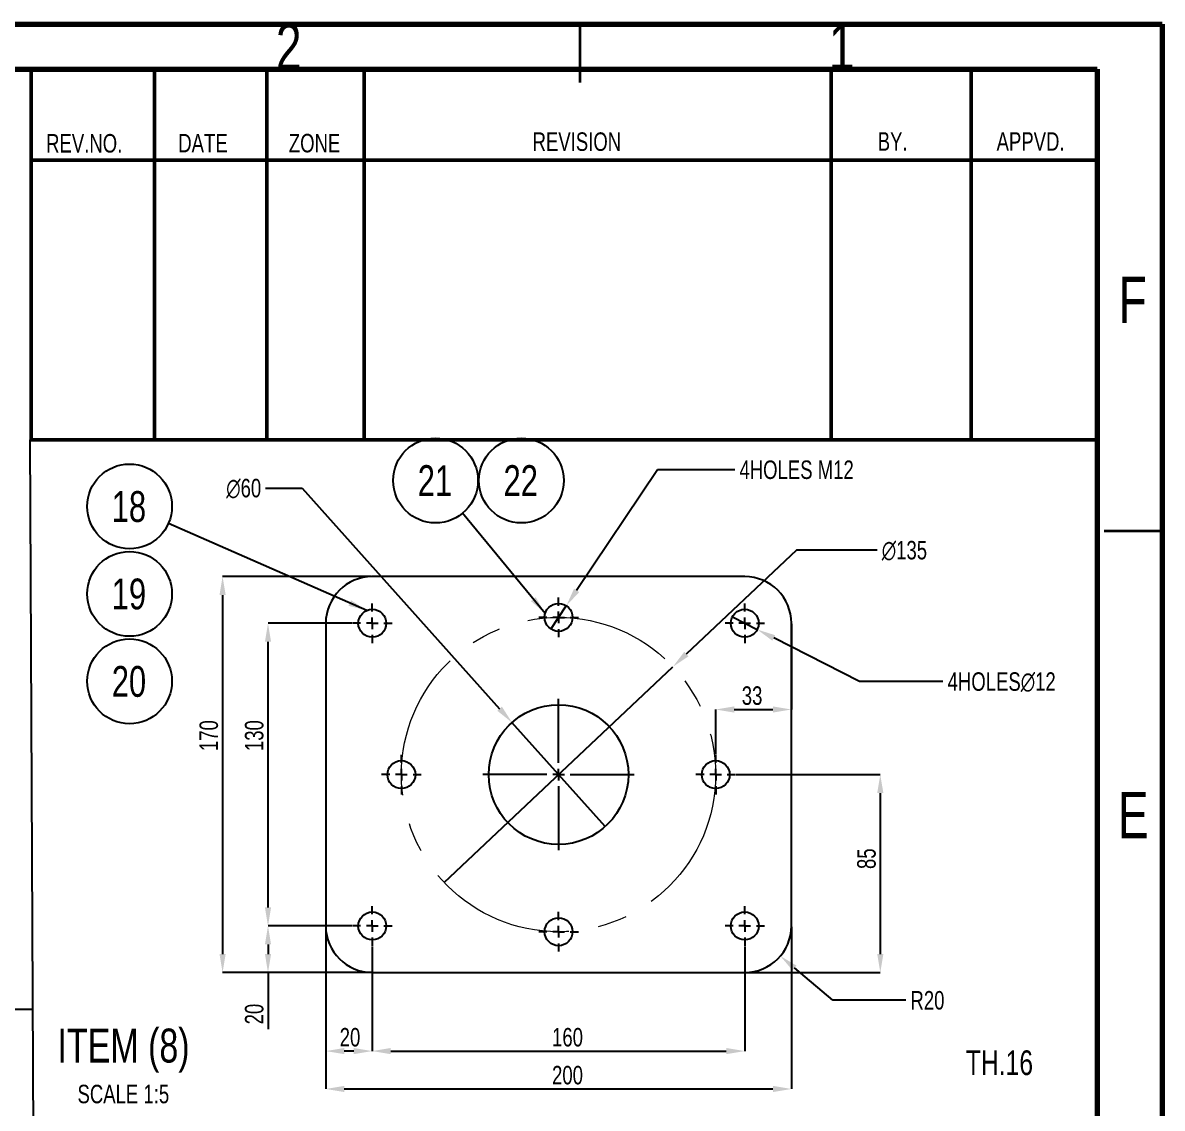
# Model space of a CAD drawing. Header units: millimetres. Extents: x 15 to 1268, y -316 to 292.
# Drawn here: x 1170.4 to 1268.3, y 196.7 to 290 of the extents above; entities that cross this region are included whole.
import ezdxf

# ---------------------------------------------------------------- set-up
doc = ezdxf.new("R2010")
doc.units = ezdxf.units.MM
doc.header["$PDSIZE"] = -1
doc.linetypes.add('CENTERX2', pattern=[20.32, 12.7, -2.54, 2.54, -2.54])
doc.layers.add('FORMAT', color=7, linetype='Continuous')
doc.styles.add('SLDTEXTSTYLE0', font='TXT', dxfattribs={"width": 0.75})
doc.dimstyles.new('SLDDIMSTYLE0', dxfattribs={"dimtxt": 0.18, "dimasz": 1.5875, "dimexe": 0, "dimexo": 0.0625, "dimgap": 0, "dimtad": 0, "dimtih": 1, "dimtoh": 1, "dimdec": 0, "dimrnd": 1e-09, "dimzin": 0, "dimdsep": 46, "dimtxsty": 'Standard', "dimsah": 1, "dimcen": 0.09, "dimadec": 0, "dimazin": 0, "dimtfac": 1.5875, "dimtdec": 0, "dimtofl": 0, "dimtmove": 0, "dimatfit": 3, "dimfxl": 1, "dimfrac": 2, "dimtolj": 1, "dimtzin": 0, "dimarcsym": 0})
doc.dimstyles.new('SLDDIMSTYLE10', dxfattribs={"dimtxt": 1.5875, "dimasz": 1.5875, "dimexe": 0, "dimexo": 0.0625, "dimgap": 0.396875, "dimtad": 0, "dimtih": 1, "dimtoh": 1, "dimdec": 0, "dimlfac": 5, "dimrnd": 1e-09, "dimzin": 12, "dimdsep": 46, "dimtxsty": 'SLDTEXTSTYLE0', "dimblk1": 'NONE', "dimsah": 1, "dimcen": 0, "dimadec": 0, "dimazin": 3, "dimtfac": 1, "dimtdec": 0, "dimtmove": 0, "dimatfit": 3, "dimldrblk": 'NONE', "dimfxl": 1, "dimfrac": 2, "dimtolj": 1, "dimtzin": 12, "dimarcsym": 0})
doc.dimstyles.new('SLDDIMSTYLE11', dxfattribs={"dimtxt": 1.5875, "dimasz": 1.5875, "dimexe": 0, "dimexo": 0.0625, "dimgap": 0.396875, "dimtad": 0, "dimtih": 1, "dimtoh": 1, "dimdec": 0, "dimlfac": 5, "dimrnd": 1e-09, "dimzin": 12, "dimdsep": 46, "dimtxsty": 'SLDTEXTSTYLE0', "dimsah": 1, "dimcen": 0, "dimadec": 0, "dimazin": 3, "dimtfac": 1, "dimtdec": 0, "dimtofl": 0, "dimtmove": 0, "dimatfit": 3, "dimfxl": 1, "dimfrac": 2, "dimtolj": 1, "dimtzin": 12, "dimarcsym": 0})
doc.dimstyles.new('SLDDIMSTYLE18', dxfattribs={"dimtxt": 1.5875, "dimasz": 1.5875, "dimexe": 0, "dimexo": 0.0625, "dimgap": 0.396875, "dimtad": 0, "dimtih": 1, "dimtoh": 1, "dimdec": 0, "dimlfac": 5, "dimrnd": 1e-09, "dimzin": 12, "dimdsep": 46, "dimtxsty": 'SLDTEXTSTYLE0', "dimblk1": 'NONE', "dimsah": 1, "dimcen": 0, "dimadec": 0, "dimazin": 3, "dimtfac": 1, "dimtdec": 0, "dimtmove": 0, "dimatfit": 3, "dimldrblk": 'NONE', "dimfxl": 1, "dimfrac": 2, "dimtolj": 1, "dimtzin": 12, "dimarcsym": 0})
doc.dimstyles.new('SLDDIMSTYLE6', dxfattribs={"dimtxt": 1.5875, "dimasz": 1.5875, "dimexe": 0, "dimexo": 0.0625, "dimgap": 0.396875, "dimtad": 1, "dimdec": 0, "dimlfac": 5, "dimrnd": 1e-09, "dimzin": 12, "dimdsep": 46, "dimtxsty": 'SLDTEXTSTYLE0', "dimsah": 1, "dimcen": 0.09, "dimadec": 0, "dimazin": 3, "dimtfac": 1, "dimtdec": 0, "dimtofl": 0, "dimtmove": 0, "dimatfit": 3, "dimfxl": 1, "dimfrac": 2, "dimtolj": 1, "dimtzin": 12, "dimarcsym": 0})
doc.dimstyles.new('SLDDIMSTYLE7', dxfattribs={"dimtxt": 1.5875, "dimasz": 1.5875, "dimexe": 0, "dimexo": 0.0625, "dimgap": 0.396875, "dimtad": 1, "dimdec": 0, "dimlfac": 5, "dimrnd": 1e-09, "dimzin": 12, "dimdsep": 46, "dimtxsty": 'SLDTEXTSTYLE0', "dimsah": 1, "dimcen": 0.09, "dimadec": 0, "dimazin": 3, "dimtfac": 1, "dimtdec": 0, "dimtmove": 0, "dimatfit": 0, "dimfxl": 1, "dimfrac": 2, "dimtolj": 1, "dimtzin": 12, "dimarcsym": 0})
doc.dimstyles.new('SLDDIMSTYLE8', dxfattribs={"dimtxt": 1.5875, "dimasz": 1.5875, "dimexe": 0, "dimexo": 0.0625, "dimgap": 0.396875, "dimtad": 0, "dimtih": 1, "dimtoh": 1, "dimdec": 0, "dimlfac": 5, "dimrnd": 1e-09, "dimzin": 12, "dimdsep": 46, "dimtxsty": 'SLDTEXTSTYLE0', "dimblk1": 'NONE', "dimsah": 1, "dimcen": 0, "dimadec": 0, "dimazin": 3, "dimtfac": 1, "dimtdec": 0, "dimtmove": 0, "dimatfit": 3, "dimldrblk": 'NONE', "dimfxl": 1, "dimfrac": 2, "dimtolj": 1, "dimtzin": 12, "dimarcsym": 0})

# ---------------------------------------------------------------- blocks, each defined once
blk = doc.blocks.new('*D845')
at = {"layer": 'Defpoints', "color": 0}
for p in [(1226.28, 234.648), (1206.634, 216.126)]:
    blk.add_point(p, dxfattribs=at)
at = {"layer": 'FORMAT', "color": 0, "lineweight": -2}
for p, q in [((1236.902, 244.662), (1227.435, 235.737)), ((1243.829, 244.662), (1236.902, 244.662)), ((1206.634, 216.126), (1226.28, 234.648))]:
    blk.add_line(p, q, dxfattribs=at)
at = {"layer": 'FORMAT', "color": 0}
blk.add_solid([(1227.254, 235.929), (1227.617, 235.544), (1226.28, 234.648)], dxfattribs=at)
at = {"layer": 'FORMAT', "color": 0, "insert": (1244.225, 245.456), "char_height": 1.5875, "attachment_point": 1, "style": 'SLDTEXTSTYLE0'}
blk.add_mtext('\\A1;∅135', dxfattribs=at)
blk = doc.blocks.new('_None')
blk = doc.blocks.new('*D846')
at = {"layer": 'Defpoints', "color": 0}
for p in [(1200.457, 242.387), (1187.595, 208.387), (1200.457, 208.387)]:
    blk.add_point(p, dxfattribs=at)
at = {"layer": 'FORMAT', "color": 0, "lineweight": -2}
for p, q in [((1200.395, 242.387), (1187.595, 242.387)), ((1187.595, 240.8), (1187.595, 209.975)), ((1200.395, 208.387), (1187.595, 208.387))]:
    blk.add_line(p, q, dxfattribs=at)
at = {"layer": 'FORMAT', "color": 0}
for points in [[(1187.33, 240.8), (1187.86, 240.8), (1187.595, 242.387)], [(1187.33, 209.975), (1187.86, 209.975), (1187.595, 208.387)]]:
    blk.add_solid(points, dxfattribs=at)
at = {"layer": 'FORMAT', "color": 0, "insert": (1185.611, 228.733), "char_height": 1.5875, "attachment_point": 2, "rotation": 90, "style": 'SLDTEXTSTYLE0'}
blk.add_mtext('\\A1;170', dxfattribs=at)
blk = doc.blocks.new('*D847')
at = {"layer": 'Defpoints', "color": 0}
for p in [(1196.457, 212.387), (1236.457, 212.387), (1236.457, 198.387)]:
    blk.add_point(p, dxfattribs=at)
at = {"layer": 'FORMAT', "color": 0, "lineweight": -2}
for p, q in [((1196.457, 212.325), (1196.457, 198.387)), ((1236.457, 212.325), (1236.457, 198.387)), ((1198.045, 198.387), (1234.87, 198.387))]:
    blk.add_line(p, q, dxfattribs=at)
at = {"layer": 'FORMAT', "color": 0}
for points in [[(1198.045, 198.652), (1198.045, 198.122), (1196.457, 198.387)], [(1234.87, 198.652), (1234.87, 198.122), (1236.457, 198.387)]]:
    blk.add_solid(points, dxfattribs=at)
at = {"layer": 'FORMAT', "color": 0, "insert": (1217.228, 200.371), "char_height": 1.5875, "attachment_point": 2, "style": 'SLDTEXTSTYLE0'}
blk.add_mtext('\\A1;200', dxfattribs=at)
blk = doc.blocks.new('*D848')
at = {"layer": 'Defpoints', "color": 0}
for p in [(1200.457, 210.687), (1232.457, 210.687), (1232.457, 201.641)]:
    blk.add_point(p, dxfattribs=at)
at = {"layer": 'FORMAT', "color": 0, "lineweight": -2}
for p, q in [((1200.457, 210.625), (1200.457, 201.641)), ((1232.457, 210.625), (1232.457, 201.641)), ((1202.045, 201.641), (1230.87, 201.641))]:
    blk.add_line(p, q, dxfattribs=at)
at = {"layer": 'FORMAT', "color": 0}
for points in [[(1202.045, 201.906), (1202.045, 201.377), (1200.457, 201.641)], [(1230.87, 201.906), (1230.87, 201.377), (1232.457, 201.641)]]:
    blk.add_solid(points, dxfattribs=at)
at = {"layer": 'FORMAT', "color": 0, "insert": (1217.228, 203.626), "char_height": 1.5875, "attachment_point": 2, "style": 'SLDTEXTSTYLE0'}
blk.add_mtext('\\A1;160', dxfattribs=at)
blk = doc.blocks.new('*D849')
at = {"layer": 'Defpoints', "color": 0}
for p in [(1191.497, 238.387), (1198.757, 238.387), (1198.757, 212.387)]:
    blk.add_point(p, dxfattribs=at)
at = {"layer": 'FORMAT', "color": 0, "lineweight": -2}
for p, q in [((1198.695, 238.387), (1191.497, 238.387)), ((1191.497, 213.975), (1191.497, 236.8)), ((1198.695, 212.387), (1191.497, 212.387))]:
    blk.add_line(p, q, dxfattribs=at)
at = {"layer": 'FORMAT', "color": 0}
for points in [[(1191.233, 236.8), (1191.762, 236.8), (1191.497, 238.387)], [(1191.233, 213.975), (1191.762, 213.975), (1191.497, 212.387)]]:
    blk.add_solid(points, dxfattribs=at)
at = {"layer": 'FORMAT', "color": 0, "insert": (1189.513, 228.733), "char_height": 1.5875, "attachment_point": 2, "rotation": 90, "style": 'SLDTEXTSTYLE0'}
blk.add_mtext('\\A1;130', dxfattribs=at)
blk = doc.blocks.new('*D850')
at = {"layer": 'Defpoints', "color": 0}
for p in [(1217.125, 239.884), (1215.79, 237.89)]:
    blk.add_point(p, dxfattribs=at)
at = {"layer": 'FORMAT', "color": 0, "lineweight": -2}
for p, q in [((1224.949, 251.569), (1218.008, 241.203)), ((1231.599, 251.569), (1224.949, 251.569)), ((1215.79, 237.89), (1217.125, 239.884))]:
    blk.add_line(p, q, dxfattribs=at)
at = {"layer": 'FORMAT', "color": 0}
blk.add_solid([(1217.788, 241.35), (1218.228, 241.056), (1217.125, 239.884)], dxfattribs=at)
at = {"layer": 'FORMAT', "color": 0, "insert": (1231.996, 252.363), "char_height": 1.5875, "attachment_point": 1, "style": 'SLDTEXTSTYLE0'}
blk.add_mtext('\\A1;4HOLES M12', dxfattribs=at)
blk = doc.blocks.new('*D851')
at = {"layer": 'Defpoints', "color": 0}
for p in [(1212.457, 229.859), (1220.458, 220.915)]:
    blk.add_point(p, dxfattribs=at)
at = {"layer": 'FORMAT', "color": 0, "lineweight": -2}
for p, q in [((1191.282, 249.994), (1194.446, 249.994)), ((1194.446, 249.994), (1211.399, 231.042)), ((1220.458, 220.915), (1212.457, 229.859))]:
    blk.add_line(p, q, dxfattribs=at)
at = {"layer": 'FORMAT', "color": 0}
blk.add_solid([(1211.596, 231.218), (1211.201, 230.866), (1212.457, 229.859)], dxfattribs=at)
at = {"layer": 'FORMAT', "color": 0, "insert": (1187.908, 250.788), "char_height": 1.5875, "attachment_point": 1, "style": 'SLDTEXTSTYLE0'}
blk.add_mtext('\\A1;∅60', dxfattribs=at)
blk = doc.blocks.new('*D852')
at = {"layer": 'Defpoints', "color": 0}
for p in [(1198.757, 212.387), (1191.497, 208.387), (1200.457, 208.387)]:
    blk.add_point(p, dxfattribs=at)
at = {"layer": 'FORMAT', "color": 0, "lineweight": -2}
for p, q in [((1198.695, 212.387), (1191.497, 212.387)), ((1191.497, 210.8), (1191.497, 209.975)), ((1200.395, 208.387), (1191.497, 208.387)), ((1191.497, 208.387), (1191.497, 203.53))]:
    blk.add_line(p, q, dxfattribs=at)
at = {"layer": 'FORMAT', "color": 0}
for points in [[(1191.233, 210.8), (1191.762, 210.8), (1191.497, 212.387)], [(1191.233, 209.975), (1191.762, 209.975), (1191.497, 208.387)]]:
    blk.add_solid(points, dxfattribs=at)
at = {"layer": 'FORMAT', "color": 0, "insert": (1189.513, 204.82), "char_height": 1.5875, "attachment_point": 2, "rotation": 90, "style": 'SLDTEXTSTYLE0'}
blk.add_mtext('\\A1;20', dxfattribs=at)
blk = doc.blocks.new('*D853')
at = {"layer": 'Defpoints', "color": 0}
for p in [(1196.457, 212.387), (1200.457, 210.687), (1196.457, 201.641)]:
    blk.add_point(p, dxfattribs=at)
at = {"layer": 'FORMAT', "color": 0, "lineweight": -2}
for p, q in [((1196.457, 212.325), (1196.457, 201.641)), ((1200.457, 210.625), (1200.457, 201.641)), ((1198.87, 201.641), (1198.045, 201.641))]:
    blk.add_line(p, q, dxfattribs=at)
at = {"layer": 'FORMAT', "color": 0}
for points in [[(1198.045, 201.906), (1198.045, 201.377), (1196.457, 201.641)], [(1198.87, 201.906), (1198.87, 201.377), (1200.457, 201.641)]]:
    blk.add_solid(points, dxfattribs=at)
at = {"layer": 'FORMAT', "color": 0, "insert": (1198.542, 203.626), "char_height": 1.5875, "attachment_point": 2, "style": 'SLDTEXTSTYLE0'}
blk.add_mtext('\\A1;20', dxfattribs=at)
blk = doc.blocks.new('*D854')
at = {"layer": 'Defpoints', "color": 0}
for p in [(1232.457, 212.387), (1235.512, 209.805)]:
    blk.add_point(p, dxfattribs=at)
at = {"layer": 'FORMAT', "color": 0, "lineweight": -2}
for p, q in [((1240.011, 206.004), (1236.725, 208.78)), ((1246.291, 206.004), (1240.011, 206.004))]:
    blk.add_line(p, q, dxfattribs=at)
at = {"layer": 'FORMAT', "color": 0}
blk.add_solid([(1236.896, 208.983), (1236.554, 208.578), (1235.512, 209.805)], dxfattribs=at)
at = {"layer": 'FORMAT', "color": 0, "insert": (1246.688, 206.797), "char_height": 1.5875, "attachment_point": 1, "style": 'SLDTEXTSTYLE0'}
blk.add_mtext('\\A1;R20', dxfattribs=at)
blk = doc.blocks.new('*D855')
at = {"layer": 'Defpoints', "color": 0}
for p in [(1236.457, 238.387), (1236.457, 230.979), (1229.957, 227.087)]:
    blk.add_point(p, dxfattribs=at)
at = {"layer": 'FORMAT', "color": 0, "lineweight": -2}
for p, q in [((1236.457, 238.325), (1236.457, 230.979)), ((1229.957, 227.15), (1229.957, 230.979)), ((1231.545, 230.979), (1234.87, 230.979))]:
    blk.add_line(p, q, dxfattribs=at)
at = {"layer": 'FORMAT', "color": 0}
for points in [[(1231.545, 231.243), (1231.545, 230.714), (1229.957, 230.979)], [(1234.87, 231.243), (1234.87, 230.714), (1236.457, 230.979)]]:
    blk.add_solid(points, dxfattribs=at)
at = {"layer": 'FORMAT', "color": 0, "insert": (1233.083, 232.963), "char_height": 1.5875, "attachment_point": 2, "style": 'SLDTEXTSTYLE0'}
blk.add_mtext('\\A1;33', dxfattribs=at)
blk = doc.blocks.new('*D856')
at = {"layer": 'Defpoints', "color": 0}
for p in [(1231.657, 225.387), (1232.457, 208.387), (1244.098, 208.387)]:
    blk.add_point(p, dxfattribs=at)
at = {"layer": 'FORMAT', "color": 0, "lineweight": -2}
for p, q in [((1231.72, 225.387), (1244.098, 225.387)), ((1244.098, 223.8), (1244.098, 209.975)), ((1232.52, 208.387), (1244.098, 208.387))]:
    blk.add_line(p, q, dxfattribs=at)
at = {"layer": 'FORMAT', "color": 0}
for points in [[(1243.833, 223.8), (1244.363, 223.8), (1244.098, 225.387)], [(1243.833, 209.975), (1244.363, 209.975), (1244.098, 208.387)]]:
    blk.add_solid(points, dxfattribs=at)
at = {"layer": 'FORMAT', "color": 0, "insert": (1242.114, 218.164), "char_height": 1.5875, "attachment_point": 2, "rotation": 90, "style": 'SLDTEXTSTYLE0'}
blk.add_mtext('\\A1;85', dxfattribs=at)
blk = doc.blocks.new('*D857')
at = {"layer": 'Defpoints', "color": 0}
for p in [(1231.388, 238.931), (1233.527, 237.843)]:
    blk.add_point(p, dxfattribs=at)
at = {"layer": 'FORMAT', "color": 0, "lineweight": -2}
for p, q in [((1231.388, 238.931), (1233.527, 237.843)), ((1242.306, 233.376), (1234.942, 237.123)), ((1249.484, 233.376), (1242.306, 233.376))]:
    blk.add_line(p, q, dxfattribs=at)
at = {"layer": 'FORMAT', "color": 0}
blk.add_solid([(1235.062, 237.359), (1234.822, 236.887), (1233.527, 237.843)], dxfattribs=at)
at = {"layer": 'FORMAT', "color": 0, "insert": (1249.881, 234.17), "char_height": 1.5875, "attachment_point": 1, "style": 'SLDTEXTSTYLE0'}
blk.add_mtext('\\A1;4HOLES∅12', dxfattribs=at)
blk = doc.blocks.new('SW_NOTE_0_68')
at = {"layer": 'FORMAT', "color": 0}
blk.add_circle((-3.334, 1.462), 3.641, dxfattribs=at)
at = {"layer": 'FORMAT', "color": 0, "insert": (-3.388, 2.778), "char_height": 2.6458, "attachment_point": 2, "style": 'SLDTEXTSTYLE0'}
blk.add_mtext('18', dxfattribs=at)
blk = doc.blocks.new('SW_NOTE_0_69')
at = {"layer": 'FORMAT', "color": 0}
blk.add_circle((1.955, 2.095), 3.641, dxfattribs=at)
at = {"layer": 'FORMAT', "color": 0, "insert": (1.902, 3.411), "char_height": 2.6458, "attachment_point": 2, "style": 'SLDTEXTSTYLE0'}
blk.add_mtext('19', dxfattribs=at)
blk = doc.blocks.new('SW_NOTE_0_70')
at = {"layer": 'FORMAT', "color": 0}
blk.add_circle((1.955, 2.095), 3.641, dxfattribs=at)
at = {"layer": 'FORMAT', "color": 0, "insert": (1.902, 3.411), "char_height": 2.6458, "attachment_point": 2, "style": 'SLDTEXTSTYLE0'}
blk.add_mtext('20', dxfattribs=at)
blk = doc.blocks.new('SW_NOTE_0_71')
at = {"color": 0, "linetype": 'Continuous', "lineweight": 0, "attachment_point": 2, "style": 'SLDTEXTSTYLE0'}
for s, insert, char_height in [('ITEM (8)', (7.003, 3.752), 2.9104), ('SCALE 1:5', (6.987, -1.07), 1.5875)]:
    blk.add_mtext(s, dxfattribs=dict(at, insert=insert, char_height=char_height))
blk = doc.blocks.new('SW_NOTE_0_72')
at = {"layer": 'FORMAT', "color": 0}
blk.add_circle((-2.316, 2.809), 3.641, dxfattribs=at)
at = {"layer": 'FORMAT', "color": 0, "insert": (-2.369, 4.125), "char_height": 2.6458, "attachment_point": 2, "style": 'SLDTEXTSTYLE0'}
blk.add_mtext('21', dxfattribs=at)
blk = doc.blocks.new('SW_NOTE_0_73')
at = {"layer": 'FORMAT', "color": 0}
blk.add_circle((1.955, 2.095), 3.641, dxfattribs=at)
at = {"layer": 'FORMAT', "color": 0, "insert": (1.902, 3.411), "char_height": 2.6458, "attachment_point": 2, "style": 'SLDTEXTSTYLE0'}
blk.add_mtext('22', dxfattribs=at)
blk = doc.blocks.new('SW_CENTERMARKSYMBOL_38')
at = {"layer": 'FORMAT', "color": 0}
for p, q in [((0, 1), (0, 6.5)), ((-1, 0), (-6.5, 0)), ((0, 0), (-0.5, 0)), ((0, 0), (0, 0.5)), ((0, 0), (0, -0.5)), ((0, 0), (0.5, 0)), ((1, 0), (6.5, 0)), ((0, -1), (0, -6.5))]:
    blk.add_line(p, q, dxfattribs=at)
blk = doc.blocks.new('SW_CENTERMARKSYMBOL_39')
at = {"layer": 'FORMAT', "color": 0}
for p, q in [((0, 1), (0, 1.7)), ((-1, 0), (-1.7, 0)), ((0, 0), (-0.5, 0)), ((0, 0), (0, 0.5)), ((0, 0), (0, -0.5)), ((0, 0), (0.5, 0)), ((1, 0), (1.7, 0)), ((0, -1), (0, -1.7))]:
    blk.add_line(p, q, dxfattribs=at)
blk = doc.blocks.new('SW_CENTERMARKSYMBOL_40')
at = {"layer": 'FORMAT', "color": 0}
for p, q in [((0, 1), (0, 1.7)), ((-1, 0), (-1.7, 0)), ((0, 0), (-0.5, 0)), ((0, 0), (0, 0.5)), ((0, 0), (0, -0.5)), ((0, 0), (0.5, 0)), ((1, 0), (1.7, 0)), ((0, -1), (0, -1.7))]:
    blk.add_line(p, q, dxfattribs=at)
blk = doc.blocks.new('SW_CENTERMARKSYMBOL_41')
at = {"layer": 'FORMAT', "color": 0}
for p, q in [((0, 1), (0, 1.7)), ((-1, 0), (-1.7, 0)), ((0, 0), (-0.5, 0)), ((0, 0), (0, 0.5)), ((0, 0), (0, -0.5)), ((0, 0), (0.5, 0)), ((1, 0), (1.7, 0)), ((0, -1), (0, -1.7))]:
    blk.add_line(p, q, dxfattribs=at)
blk = doc.blocks.new('SW_CENTERMARKSYMBOL_42')
at = {"layer": 'FORMAT', "color": 0}
for p, q in [((0, 1), (0, 1.7)), ((-1, 0), (-1.7, 0)), ((0, 0), (-0.5, 0)), ((0, 0), (0, 0.5)), ((0, 0), (0, -0.5)), ((0, 0), (0.5, 0)), ((1, 0), (1.7, 0)), ((0, -1), (0, -1.7))]:
    blk.add_line(p, q, dxfattribs=at)
blk = doc.blocks.new('SW_CENTERMARKSYMBOL_43')
at = {"layer": 'FORMAT', "color": 0}
for p, q in [((0, 1), (0, 1.7)), ((-1, 0), (-1.7, 0)), ((0, 0), (-0.5, 0)), ((0, 0), (0, 0.5)), ((0, 0), (0, -0.5)), ((0, 0), (0.5, 0)), ((1, 0), (1.7, 0)), ((0, -1), (0, -1.7))]:
    blk.add_line(p, q, dxfattribs=at)
blk = doc.blocks.new('SW_CENTERMARKSYMBOL_44')
at = {"layer": 'FORMAT', "color": 0}
for p, q in [((0, 1), (0, 1.7)), ((-1, 0), (-1.7, 0)), ((0, 0), (-0.5, 0)), ((0, 0), (0, 0.5)), ((0, 0), (0, -0.5)), ((0, 0), (0.5, 0)), ((1, 0), (1.7, 0)), ((0, -1), (0, -1.7))]:
    blk.add_line(p, q, dxfattribs=at)
blk = doc.blocks.new('SW_CENTERMARKSYMBOL_45')
at = {"layer": 'FORMAT', "color": 0}
for p, q in [((0, 1), (0, 1.7)), ((-1, 0), (-1.7, 0)), ((0, 0), (-0.5, 0)), ((0, 0), (0, 0.5)), ((0, 0), (0, -0.5)), ((0, 0), (0.5, 0)), ((1, 0), (1.7, 0)), ((0, -1), (0, -1.7))]:
    blk.add_line(p, q, dxfattribs=at)
blk = doc.blocks.new('SW_CENTERMARKSYMBOL_46')
at = {"layer": 'FORMAT', "color": 0}
for p, q in [((0, 1), (0, 1.7)), ((-1, 0), (-1.7, 0)), ((0, 0), (-0.5, 0)), ((0, 0), (0, 0.5)), ((0, 0), (0, -0.5)), ((0, 0), (0.5, 0)), ((1, 0), (1.7, 0)), ((0, -1), (0, -1.7))]:
    blk.add_line(p, q, dxfattribs=at)

msp = doc.modelspace()

# ---------------------------------------------------------------- linework, layer by layer
at = {"color": 7, "linetype": 'Continuous', "lineweight": 70}
for p, q in [((868.31754949, 289.83338776), (1268.31754949, 289.83338776)), ((1268.31754949, 289.83338776), (1268.31754949, 2.83338776)), ((873.31754949, 285.96691277), (1262.72002161, 285.96691277)), ((1262.72002161, 285.96691277), (1262.72002161, 8.96691277))]:
    msp.add_line(p, q, dxfattribs=at)
at = {"color": 7, "linetype": 'Continuous', "lineweight": 35}
for p, q in [((1218.31754949, 284.83338776), (1218.31754949, 289.83338776)), ((1263.31754949, 246.33338776), (1268.31754949, 246.33338776))]:
    msp.add_line(p, q, dxfattribs=at)
at = {"color": 7, "linetype": 'Continuous', "lineweight": 50}
for p, q in [((1171.16041046, 285.96691277), (1171.16041046, 254.14399381)), ((1181.73634907, 285.96691277), (1181.73634907, 254.28069909)), ((1191.39575976, 285.96691277), (1191.39575976, 254.14397351)), ((1199.75320665, 285.96691277), (1199.75320665, 254.14399381)), ((1239.8698923, 285.96691277), (1239.8698923, 254.14399381)), ((1251.90650413, 285.96691277), (1251.90650413, 254.14397351)), ((1262.72002161, 278.15119174), (1171.16041046, 278.15119174)), ((1262.72002161, 254.14399381), (1171.16041046, 254.14399381))]:
    msp.add_line(p, q, dxfattribs=at)
at = {"color": 7, "linetype": 'Continuous', "lineweight": 25}
for p, q in [((1232.45732922, 242.38702016), (1200.45732922, 242.38702016)), ((1196.45732922, 238.38702016), (1196.45732922, 212.38702016)), ((1236.45732922, 212.38702016), (1236.45732922, 238.38702016)), ((1200.45732922, 208.38702016), (1232.45732922, 208.38702016))]:
    msp.add_line(p, q, dxfattribs=at)
for centre, radius in [((1216.45732922, 238.88702016), 1.2), ((1200.45732922, 238.38702016), 1.2), ((1232.45732922, 238.38702016), 1.2), ((1216.45732922, 225.38702016), 6), ((1202.95732922, 225.38702016), 1.2), ((1229.95732922, 225.38702016), 1.2), ((1200.45732922, 212.38702016), 1.2), ((1232.45732922, 212.38702016), 1.2), ((1216.45732922, 211.88702016), 1.2)]:
    msp.add_circle(centre, radius, dxfattribs=at)
at = {"color": 7, "linetype": 'CENTERX2', "lineweight": 18}
msp.add_circle((1216.45732922, 225.38702016), 13.5, dxfattribs=at)
at = {"color": 7, "linetype": 'Continuous', "lineweight": 25}
for centre, start, end in [((1200.45732922, 238.38702016), 90, 180), ((1232.45732922, 238.38702016), 0, 90), ((1200.45732922, 212.38702016), 180, 270), ((1232.45732922, 212.38702016), 270, 0)]:
    msp.add_arc(centre, 4, start, end, dxfattribs=at)
at = {"layer": 'FORMAT'}
for p, q in [((1171.40169684, 186.62878648), (1171.06085605, 254.14425382)), ((1171.30784354, 205.21972299), (993.03086841, 205.21972299))]:
    msp.add_line(p, q, dxfattribs=at)

# ---------------------------------------------------------------- block references
at = {"color": 7, "linetype": 'Continuous', "lineweight": 0}
msp.add_blockref('SW_NOTE_0_71', (1172.08307075, 199.81819776), dxfattribs=at)
at = {"layer": 'FORMAT'}
for name, p in [('SW_NOTE_0_72', (1208.20675379, 247.83351224)), ('SW_NOTE_0_73', (1211.30693974, 248.54761275)), ('SW_NOTE_0_68', (1182.93849932, 246.95542733)), ('SW_NOTE_0_69', (1177.6490816, 238.81186866)), ('SW_CENTERMARKSYMBOL_41', (1200.45732922, 238.38702016)), ('SW_CENTERMARKSYMBOL_39', (1216.45732922, 238.88702016)), ('SW_CENTERMARKSYMBOL_42', (1232.45732922, 238.38702016)), ('SW_NOTE_0_70', (1177.6490816, 231.30143751)), ('SW_CENTERMARKSYMBOL_38', (1216.45732922, 225.38702016)), ('SW_CENTERMARKSYMBOL_46', (1202.95732922, 225.38702016)), ('SW_CENTERMARKSYMBOL_40', (1229.95732922, 225.38702016)), ('SW_CENTERMARKSYMBOL_45', (1200.45732922, 212.38702016)), ('SW_CENTERMARKSYMBOL_44', (1216.45732922, 211.88702016)), ('SW_CENTERMARKSYMBOL_43', (1232.45732922, 212.38702016))]:
    msp.add_blockref(name, p, dxfattribs=at)

# ---------------------------------------------------------------- texts
at = {"color": 7, "linetype": 'Continuous', "lineweight": 0, "style": 'SLDTEXTSTYLE0'}
for s, insert, char_height, attachment_point in [('2', (1193.27758644, 289.89354185), 3.96875, 2), ('1', (1240.77758644, 289.89354185), 3.96875, 2), ('REV.NO.', (1172.43367442, 280.39761499), 1.5875, 1), ('DATE', (1183.78659625, 280.41283287), 1.5875, 1), ('ZONE', (1193.2849214, 280.41283287), 1.5875, 1), ('REVISION', (1214.22545498, 280.53997307), 1.5875, 1), ('BY.', (1243.8785987, 280.55519095), 1.5875, 1), ('APPVD.', (1254.08958979, 280.55519095), 1.5875, 1), ('F', (1265.7752897, 268.14354185), 3.96875, 2), ('E', (1265.8253584, 223.89354185), 3.96875, 2)]:
    msp.add_mtext(s, dxfattribs=dict(at, insert=insert, char_height=char_height, attachment_point=attachment_point))
at = {"layer": 'FORMAT', "insert": (1251.44253382, 201.70269836), "char_height": 2.116666667, "attachment_point": 1, "style": 'SLDTEXTSTYLE0'}
msp.add_mtext('TH.16', dxfattribs=at)

# ---------------------------------------------------------------- dimensions: what is measured, and where the dimension line sits
at = {"layer": 'FORMAT'}
dim = msp.add_diameter_dim_2p(p1=(1215.78965854, 237.88991642), p2=(1217.12499989, 239.8841239), text='4HOLES M<>', dimstyle='SLDDIMSTYLE18', override={"dimpost": '<>'}, dxfattribs=at)
dim.commit()
dim.dimension.update_dxf_attribs({"geometry": '*D850', "text_midpoint": (1237.55236923, 251.56910912), "dimtype": 163})
for p1, p2, picture, middle in [((1220.45760998, 220.91513534), (1212.45704846, 229.85890498), '*D851', (1189.39675889, 249.99384585)), ((1206.63444793, 216.12629648), (1226.28021051, 234.64774385), '*D845', (1246.20977402, 244.66181817))]:
    dim = msp.add_diameter_dim_2p(p1=p1, p2=p2, dimstyle='SLDDIMSTYLE8', dxfattribs=at)
    dim.commit()
    dim.dimension.update_dxf_attribs({"geometry": picture, "text_midpoint": middle, "dimtype": 163})
for base, p1, p2, picture, middle in [((1187.59503587, 208.38702016), (1200.45732922, 242.38702016), (1200.45732922, 208.38702016), '*D846', (1187.59503587, 228.73306543)), ((1191.49710992, 238.38702016), (1198.75732922, 212.38702016), (1198.75732922, 238.38702016), '*D849', (1191.49710992, 228.73306543)), ((1244.09798111, 208.38702016), (1231.65732922, 225.38702016), (1232.45732922, 208.38702016), '*D856', (1244.09798111, 218.16351138)), ((1191.49710992, 208.38702016), (1198.75732922, 212.38702016), (1200.45732922, 208.38702016), '*D852', (1191.49710992, 204.81966298))]:
    dim = msp.add_linear_dim(base=base, p1=p1, p2=p2, angle=90, dimstyle='SLDDIMSTYLE6', dxfattribs=at)
    dim.commit()
    dim.dimension.update_dxf_attribs({"geometry": picture, "text_midpoint": middle, "dimtype": 160})
dim = msp.add_diameter_dim_2p(p1=(1231.38779013, 238.93115814), p2=(1233.52686831, 237.84288219), text='4HOLES<>', dimstyle='SLDDIMSTYLE10', dxfattribs=at)
dim.commit()
dim.dimension.update_dxf_attribs({"geometry": '*D857', "text_midpoint": (1254.84146982, 233.37644124), "dimtype": 163})
for base, p1, p2, dimstyle, picture, middle in [((1236.4573292175, 230.9787091264), (1229.9573292175, 227.0870201633), (1236.4573292175, 238.3870201633), 'SLDDIMSTYLE7', '*D855', (1233.0826706885, 230.9787091264)), ((1236.45732922, 198.38702016), (1196.45732922, 212.38702016), (1236.45732922, 212.38702016), 'SLDDIMSTYLE6', '*D847', (1217.22820939, 198.38702016)), ((1196.45732922, 201.64124273), (1200.45732922, 210.68702016), (1196.45732922, 212.38702016), 'SLDDIMSTYLE7', '*D853', (1198.54211245, 201.64124273)), ((1232.45732922, 201.64124273), (1200.45732922, 210.68702016), (1232.45732922, 210.68702016), 'SLDDIMSTYLE6', '*D848', (1217.22820939, 201.64124273))]:
    dim = msp.add_linear_dim(base=base, p1=p1, p2=p2, dimstyle=dimstyle, dxfattribs=at)
    dim.commit()
    dim.dimension.update_dxf_attribs({"geometry": picture, "text_midpoint": middle, "dimtype": 160})
dim = msp.add_radius_dim(center=(1232.45732922, 212.38702016), mpoint=(1235.51246302, 209.80512988), dimstyle='SLDDIMSTYLE11', dxfattribs=at)
dim.commit()
dim.dimension.update_dxf_attribs({"geometry": '*D854', "text_midpoint": (1248.17617131, 206.00356006), "dimtype": 164})

# ---------------------------------------------------------------- leaders
for points in [[(1215.30564704, 239.22410791), (1208.20675379, 247.83351224)], [(1199.97603496, 239.48627256), (1182.93849932, 246.95542733)]]:
    msp.add_leader(points, dimstyle='SLDDIMSTYLE0', dxfattribs=at)

doc.saveas('drawing.dxf')
